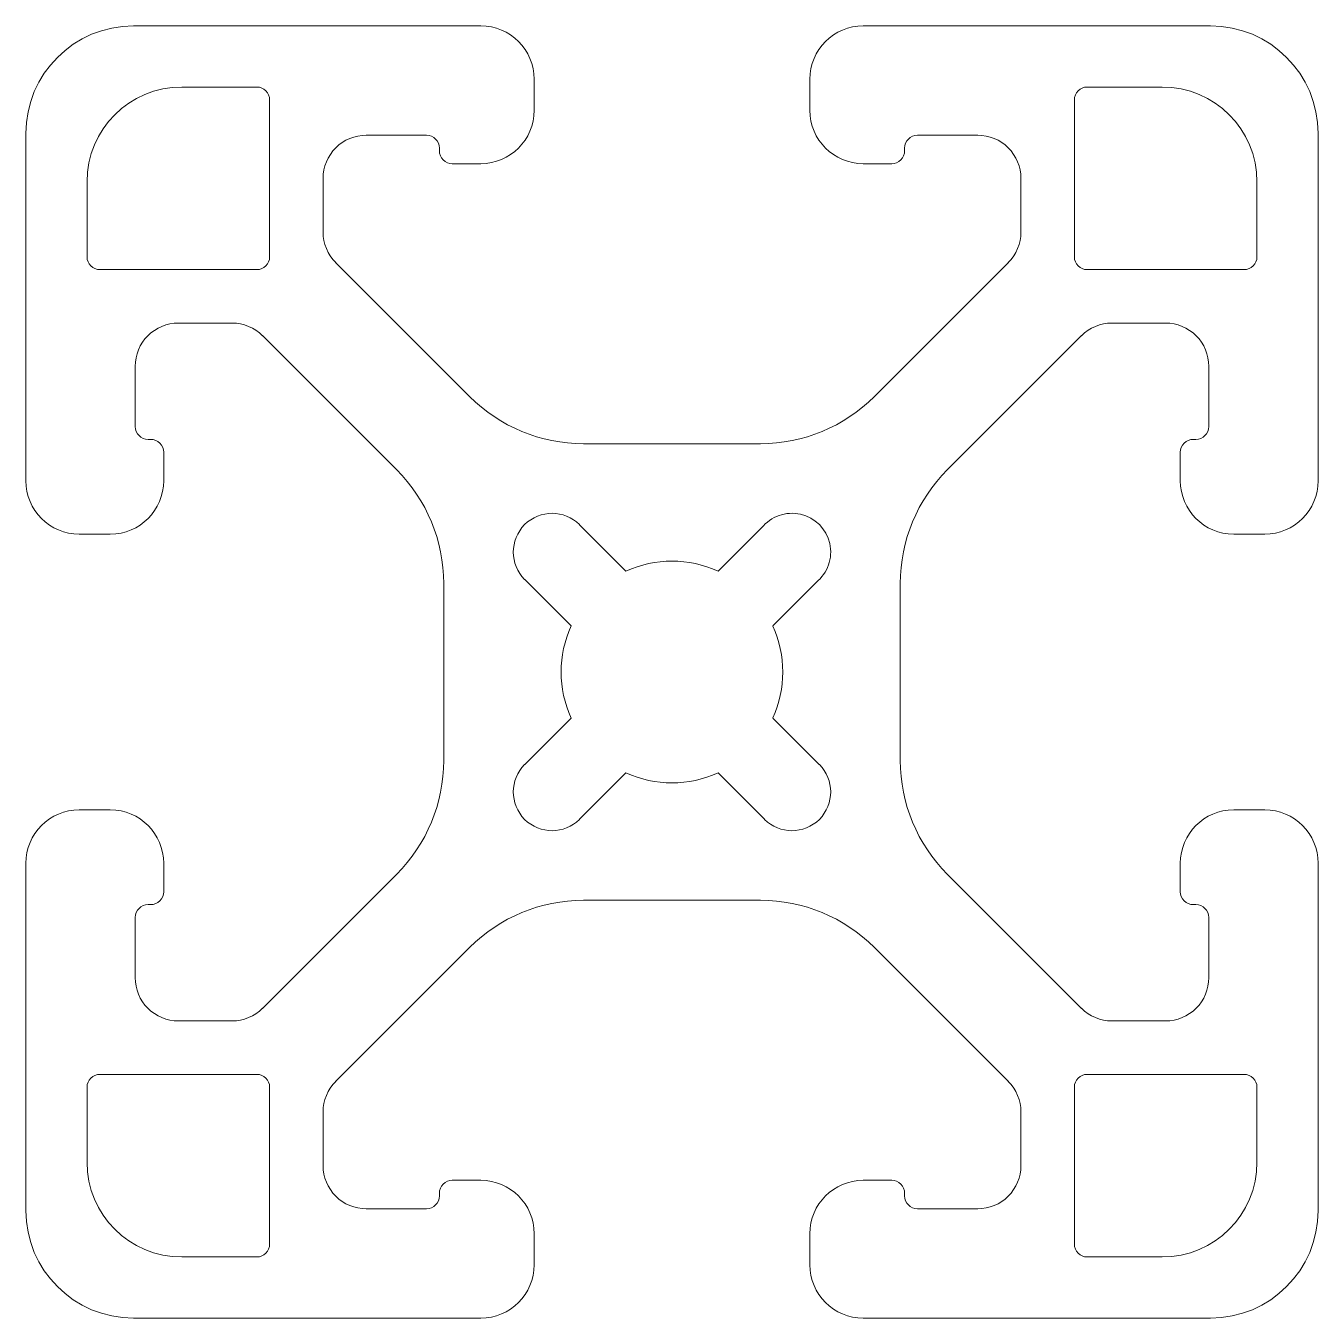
# Model space of a CAD drawing. Header units: inches. Extents: x -0.75 to 0.75, y -0.75 to 0.75.
import ezdxf

# ---------------------------------------------------------------- set-up
doc = ezdxf.new("R2010")
doc.units = ezdxf.units.IN
doc.header["$MEASUREMENT"] = 0

msp = doc.modelspace()

# ---------------------------------------------------------------- linework, layer by layer
at = {"color": 7, "linetype": 'Continuous', "lineweight": 15}
for p, q in [((-0.222, 0.75), (-0.625, 0.75)), ((0.625, 0.75), (0.222, 0.75)), ((-0.482, 0.679), (-0.569, 0.679)), ((-0.16, 0.652), (-0.16, 0.688)), ((0.16, 0.688), (0.16, 0.652)), ((0.569, 0.679), (0.482, 0.679)), ((-0.467, 0.482), (-0.467, 0.664)), ((0.467, 0.664), (0.467, 0.482)), ((-0.75, 0.625), (-0.75, 0.222)), ((-0.3548, 0.623), (-0.285, 0.623)), ((0.285, 0.623), (0.3548, 0.623)), ((0.75, 0.222), (0.75, 0.625)), ((-0.27, 0.608), (-0.27, 0.605)), ((0.27, 0.605), (0.27, 0.608)), ((-0.255, 0.59), (-0.222, 0.59)), ((0.222, 0.59), (0.255, 0.59)), ((-0.405, 0.5106), (-0.405, 0.573)), ((0.405, 0.573), (0.405, 0.5106)), ((-0.679, 0.569), (-0.679, 0.482)), ((0.679, 0.482), (0.679, 0.569)), ((-0.664, 0.467), (-0.482, 0.467)), ((-0.2349, 0.3198), (-0.3904, 0.4752)), ((0.3904, 0.4752), (0.2349, 0.3198)), ((0.482, 0.467), (0.664, 0.467)), ((-0.573, 0.405), (-0.5106, 0.405)), ((-0.4752, 0.3904), (-0.3198, 0.2349)), ((0.3198, 0.2349), (0.4752, 0.3904)), ((0.5106, 0.405), (0.573, 0.405)), ((-0.623, 0.285), (-0.623, 0.3548)), ((0.623, 0.3548), (0.623, 0.285)), ((-0.605, 0.27), (-0.608, 0.27)), ((0.1027, 0.265), (-0.1027, 0.265)), ((0.608, 0.27), (0.605, 0.27)), ((-0.59, 0.222), (-0.59, 0.255)), ((0.59, 0.255), (0.59, 0.222)), ((-0.0534, 0.117), (-0.1074, 0.171)), ((0.1039, 0.1672), (0.0534, 0.117)), ((-0.688, 0.16), (-0.652, 0.16)), ((0.652, 0.16), (0.688, 0.16)), ((-0.171, 0.1074), (-0.117, 0.0534)), ((-0.265, 0.1027), (-0.265, -0.1027)), ((0.117, 0.0534), (0.1672, 0.1039)), ((0.265, -0.1027), (0.265, 0.1027)), ((-0.117, -0.0534), (-0.171, -0.1074)), ((0.171, -0.1074), (0.117, -0.0534)), ((-0.1074, -0.171), (-0.0534, -0.117)), ((0.0534, -0.117), (0.1074, -0.171)), ((-0.652, -0.16), (-0.688, -0.16)), ((0.688, -0.16), (0.652, -0.16)), ((-0.75, -0.222), (-0.75, -0.625)), ((-0.59, -0.255), (-0.59, -0.222)), ((0.59, -0.222), (0.59, -0.255)), ((0.75, -0.625), (0.75, -0.222)), ((-0.3198, -0.2349), (-0.4752, -0.3904)), ((0.4752, -0.3904), (0.3198, -0.2349)), ((-0.608, -0.27), (-0.605, -0.27)), ((-0.1027, -0.265), (0.1027, -0.265)), ((0.605, -0.27), (0.608, -0.27)), ((-0.623, -0.3548), (-0.623, -0.285)), ((0.623, -0.285), (0.623, -0.3548)), ((-0.3904, -0.4752), (-0.2349, -0.3198)), ((0.2349, -0.3198), (0.3904, -0.4752)), ((-0.5106, -0.405), (-0.573, -0.405)), ((0.573, -0.405), (0.5106, -0.405)), ((-0.482, -0.467), (-0.664, -0.467)), ((0.664, -0.467), (0.482, -0.467)), ((-0.679, -0.482), (-0.679, -0.569)), ((-0.467, -0.664), (-0.467, -0.482)), ((0.467, -0.482), (0.467, -0.664)), ((0.679, -0.569), (0.679, -0.482)), ((-0.405, -0.573), (-0.405, -0.5106)), ((0.405, -0.5106), (0.405, -0.573)), ((-0.222, -0.59), (-0.255, -0.59)), ((0.255, -0.59), (0.222, -0.59)), ((-0.27, -0.605), (-0.27, -0.608)), ((0.27, -0.608), (0.27, -0.605)), ((-0.285, -0.623), (-0.3548, -0.623)), ((0.3548, -0.623), (0.285, -0.623)), ((-0.16, -0.688), (-0.16, -0.652)), ((0.16, -0.652), (0.16, -0.688)), ((-0.569, -0.679), (-0.482, -0.679)), ((0.482, -0.679), (0.569, -0.679)), ((-0.625, -0.75), (-0.222, -0.75)), ((0.222, -0.75), (0.625, -0.75))]:
    msp.add_line(p, q, dxfattribs=at)
for centre, radius, start, end in [((0.625, 0.625), 0.125, 0, 90), ((-0.625, 0.625), 0.125, 90, 180), ((-0.222, 0.688), 0.062, 360, 90), ((0.222, 0.688), 0.062, 90, 180), ((-0.569, 0.569), 0.11, 90, 180), ((-0.482, 0.664), 0.015, 0, 90), ((0.482, 0.664), 0.015, 90, 180), ((0.569, 0.569), 0.11, 0, 90), ((-0.222, 0.652), 0.062, 270.0006, 0), ((0.222, 0.652), 0.062, 180, 269.9994), ((-0.355, 0.573), 0.05, 89.8174, 180), ((-0.285, 0.608), 0.015, 360, 90), ((0.285, 0.608), 0.015, 90, 180), ((0.355, 0.573), 0.05, 0, 90.1826), ((-0.255, 0.605), 0.015, 180, 270.0006), ((0.255, 0.605), 0.015, 269.9994, 0), ((-0.355, 0.5106), 0.05, 180, 225), ((0.355, 0.5106), 0.05, 315, 0), ((-0.664, 0.482), 0.015, 180, 270), ((-0.482, 0.482), 0.015, 270, 0), ((0.482, 0.482), 0.015, 180, 270), ((0.664, 0.482), 0.015, 270, 0), ((-0.573, 0.355), 0.05, 90, 180.1826), ((-0.5106, 0.355), 0.05, 45, 90), ((0.5106, 0.355), 0.05, 90, 135), ((0.573, 0.355), 0.05, 359.8174, 90), ((-0.1027, 0.452), 0.187, 225, 270), ((0.1027, 0.452), 0.187, 270, 315), ((-0.608, 0.285), 0.015, 180, 270), ((0.608, 0.285), 0.015, 270, 0), ((-0.605, 0.255), 0.015, 359.9994, 90), ((0.605, 0.255), 0.015, 90, 180.0006), ((-0.452, 0.1027), 0.187, 0, 45), ((0.452, 0.1027), 0.187, 135, 180), ((-0.688, 0.222), 0.062, 180, 270), ((-0.652, 0.222), 0.062, 270, 359.9994), ((0.652, 0.222), 0.062, 180.0006, 270), ((0.688, 0.222), 0.062, 270, 0), ((-0.1392, 0.1392), 0.045, 45, 225), ((0.1392, 0.1392), 0.045, 308.4359, 141.5641), ((0, 0), 0.1287, 65.4742, 114.5258), ((0, 0), 0.1287, 155.4742, 204.5258), ((0, 0), 0.1286, 335.4742, 24.5258), ((-0.452, -0.1027), 0.187, 315, 0), ((0.452, -0.1027), 0.187, 180, 225), ((-0.1392, -0.1392), 0.045, 135, 315), ((0, 0), 0.1287, 245.4742, 294.5258), ((0.1392, -0.1392), 0.045, 225, 45), ((-0.688, -0.222), 0.062, 90, 180), ((-0.652, -0.222), 0.062, 0.0006, 90), ((0.652, -0.222), 0.062, 90, 179.9994), ((0.688, -0.222), 0.062, 0, 90), ((-0.605, -0.255), 0.015, 270, 0.0006), ((0.605, -0.255), 0.015, 179.9994, 270), ((-0.608, -0.285), 0.015, 90, 180), ((-0.1027, -0.452), 0.187, 90, 135), ((0.1027, -0.452), 0.187, 45, 90), ((0.608, -0.285), 0.015, 360, 90), ((-0.573, -0.355), 0.05, 179.8174, 270), ((0.573, -0.355), 0.05, 270, 0.1826), ((-0.5106, -0.355), 0.05, 270, 315), ((0.5106, -0.355), 0.05, 225, 270), ((-0.664, -0.482), 0.015, 90, 180), ((-0.482, -0.482), 0.015, 0, 90), ((-0.355, -0.5106), 0.05, 135, 180), ((0.355, -0.5106), 0.05, 0, 45), ((0.482, -0.482), 0.015, 90, 180), ((0.664, -0.482), 0.015, 0, 90), ((-0.569, -0.569), 0.11, 180, 270), ((0.569, -0.569), 0.11, 270, 0), ((-0.355, -0.573), 0.05, 180, 270.1826), ((0.355, -0.573), 0.05, 269.8174, 0), ((-0.255, -0.605), 0.015, 89.9994, 180), ((-0.222, -0.652), 0.062, 360, 89.9994), ((0.222, -0.652), 0.062, 90.0006, 180), ((0.255, -0.605), 0.015, 360, 90.0006), ((-0.285, -0.608), 0.015, 270, 0), ((0.285, -0.608), 0.015, 180, 270), ((-0.625, -0.625), 0.125, 180, 270), ((0.625, -0.625), 0.125, 270, 0), ((-0.482, -0.664), 0.015, 270, 0), ((0.482, -0.664), 0.015, 180, 270), ((-0.222, -0.688), 0.062, 270, 360), ((0.222, -0.688), 0.062, 180, 270)]:
    msp.add_arc(centre, radius, start, end, dxfattribs=at)

doc.saveas('drawing.dxf')
